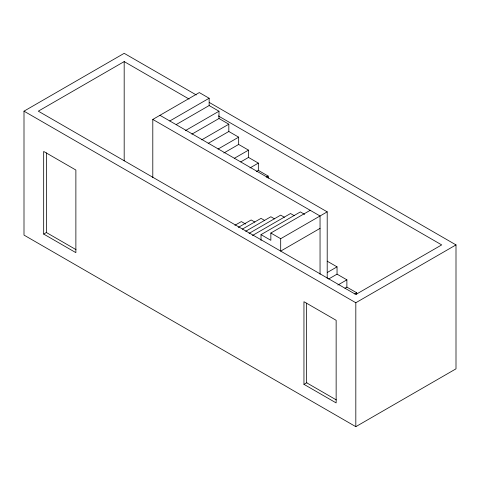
<?xml version="1.0" encoding="UTF-8"?>
<svg xmlns="http://www.w3.org/2000/svg" width="480" height="480" viewBox="0 0 480 480"><rect width="100%" height="100%" fill="white"/><g stroke="black" fill="none" stroke-linecap="round" stroke-linejoin="round"><path stroke-width="0.72" d="M209.244 102.438L456 244.902L456 368.832L355.818 426.672L24 235.098L24 111.168L124.182 53.328L196.26 94.944M189.108 99.078L124.182 61.59L38.31 111.168L355.818 294.48L441.69 244.902L218.328 115.944M152.796 177.66L152.796 119.424L199.308 92.574L209.148 98.25L209.148 105.54L176.244 124.542M169.788 120.972L209.148 98.25M185.436 130.59L218.988 111.222L218.988 118.512L191.886 134.16M201.726 139.836L228.822 124.194L228.822 131.484L208.176 143.4M43.674 234.066L75.876 252.654L75.876 170.034L43.674 151.446L43.674 234.066L46.656 232.344M218.016 149.082L238.662 137.16L238.662 144.45L223.824 153.018M234.306 158.328L248.502 150.132L248.502 157.422L258.336 163.104L258.336 170.394L268.176 176.076L268.176 178.26M240.756 161.892L248.502 157.422M249.954 167.946L258.336 163.104M256.404 171.51L258.336 170.394M266.244 177.192L268.176 176.076M234.888 225.3L241.344 221.58L245.646 224.064M238.278 227.418L251.178 219.966L254.868 222.096M242.31 229.158L261.018 218.358L264.708 220.488M245.694 231.276L270.858 216.75L274.548 218.88M249.078 233.388L280.692 215.136L284.382 217.266M252.468 235.506L290.532 213.528L294.222 215.658M261.012 240.474L261.012 234.642L300.372 211.92L304.674 214.404M261.012 234.642L270.852 240.318L270.852 233.028L310.212 210.306M270.852 233.028L280.692 238.71L327.204 211.854L327.204 278.304M320.046 228.378L280.692 251.106L280.692 238.71M327.366 272.454L337.044 266.862L337.044 274.152L346.884 279.834L346.884 287.124L356.724 292.806L356.724 294.264M328.656 279L337.044 274.152M337.854 285.048L346.884 279.834M344.946 288.24L346.884 287.124M354.786 293.922L356.724 292.806M24 111.168L355.818 302.742L456 244.902M303.948 384.33L336.144 402.918L336.144 320.298L303.948 301.71L303.948 384.33L306.924 382.608M209.148 105.54L218.988 111.222M218.988 118.512L228.822 124.194M228.822 131.484L238.662 137.16M238.662 144.45L248.502 150.132M159.954 115.296L327.204 211.854M152.796 119.424L320.046 215.988L320.046 274.218M327.21 261.186L337.044 266.862M75.984 249.618L46.362 232.518L46.362 152.874M336.252 399.882L306.63 382.782L306.63 303.138M355.818 302.742L355.818 426.672M124.182 61.59L124.182 160.884"/></g></svg>
